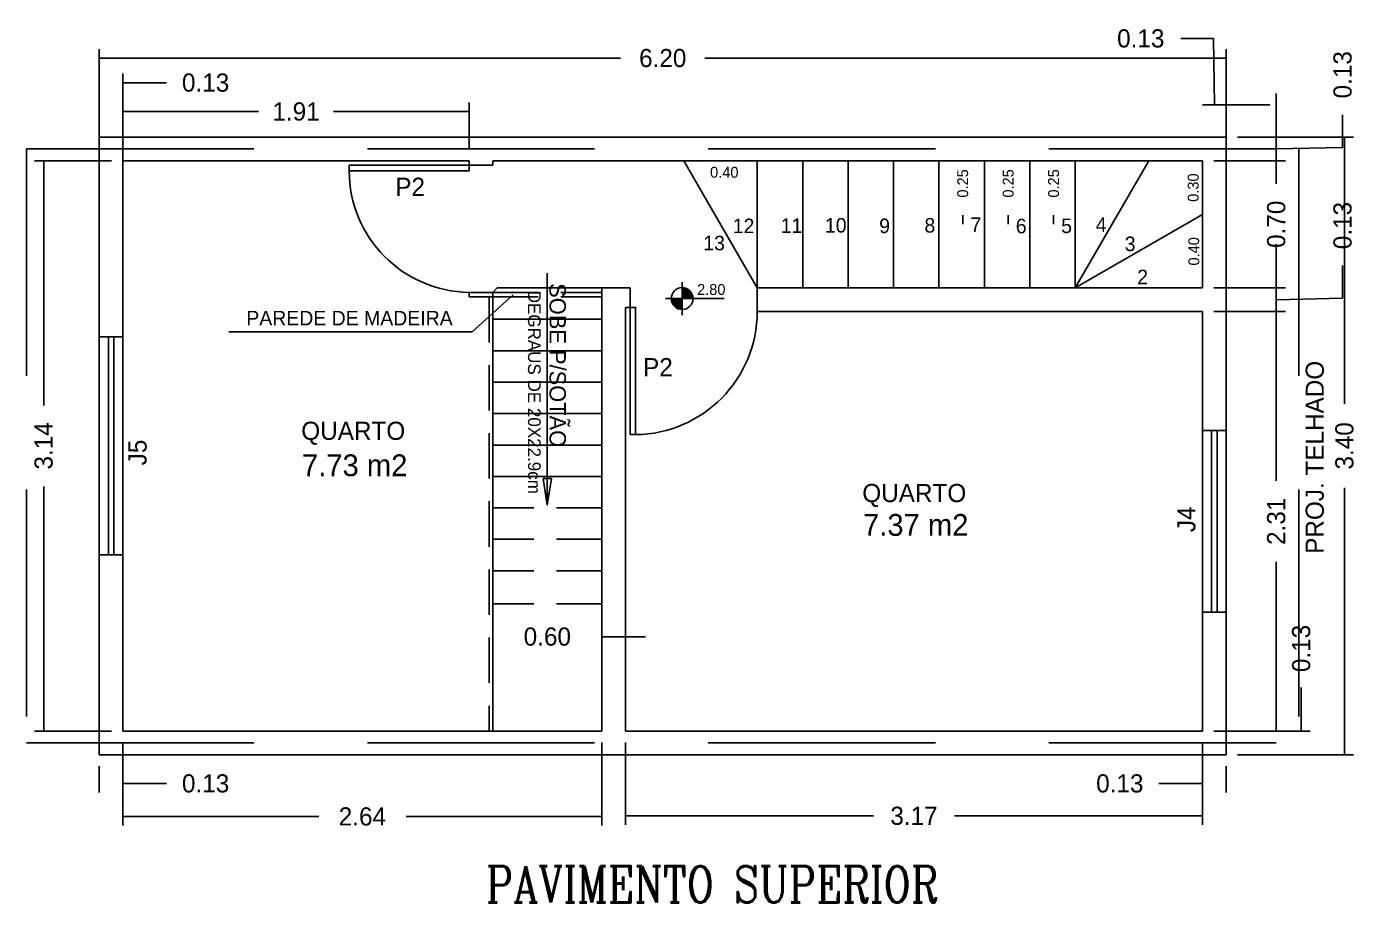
# Model space of a CAD drawing. Extents: x -74 to 202, y -59 to 73.
# Drawn here: x -73.35 to -66.04, y 68.39 to 73.21 of the extents above; entities that cross this region are included whole.
import ezdxf
from ezdxf.enums import TextEntityAlignment as Align

# ---------------------------------------------------------------- set-up
doc = ezdxf.new("R2010")
doc.units = 0
doc.linetypes.add('DASHED2', pattern=[0.375, 0.25, -0.125])
doc.layers.get('0').update_dxf_attribs({"linetype": 'CONTINUOUS'})
doc.layers.get('DEFPOINTS').update_dxf_attribs({"linetype": 'CONTINUOUS'})
for name, color, linetype in [('DIM', 244, 'CONTINUOUS'), ('JANELA', 5, 'CONTINUOUS'), ('PAREDE', 7, 'CONTINUOUS'), ('PISO', 30, 'CONTINUOUS'), ('PORTA', 1, 'CONTINUOUS'), ('TELHADO', 20, 'CONTINUOUS'), ('TEXTO', 1, 'CONTINUOUS'), ('TEXTO2', 244, 'CONTINUOUS'), ('VISTAL', 30, 'CONTINUOUS')]:
    doc.layers.add(name, color=color, linetype=linetype)
doc.styles.add('ROMANC', font='ROMANC.SHX', dxfattribs={"width": 0.8, "height": 0.04})
doc.dimstyles.get("Standard").update_dxf_attribs({"dimscale": 0, "dimtxt": 0.1, "dimasz": 0.12, "dimexe": 0.05, "dimexo": 0.0625, "dimgap": 0.09, "dimtad": 0, "dimzin": 0, "dimtxsty": 'STANDARD', "dimblk1": 'NONE', "dimblk2": 'NONE', "dimsah": 1, "dimcen": 0.09, "dimclrd": 244, "dimclre": 244, "dimclrt": 244, "dimazin": 3, "dimtfac": 1, "dimtdec": 4, "dimtofl": 0, "dimtmove": 0, "dimatfit": 3, "dimtolj": 1, "dimtzin": 0})

# ---------------------------------------------------------------- blocks, each defined once
blk = doc.blocks.new('*D235')
at = {"color": 244, "linetype": 'BYBLOCK'}
for p, q in [((18.8257, 15.4454), (18.8257, 15.7032)), ((20.7307, 15.4454), (20.7307, 15.7032)), ((18.8257, 15.6532), (19.5715, 15.6532)), ((20.7307, 15.6532), (19.9848, 15.6532))]:
    blk.add_line(p, q, dxfattribs=at)
at = {"layer": 'DEFPOINTS', "color": 0, "linetype": 'BYBLOCK'}
for p in [(20.7307, 15.6532), (18.8257, 15.3829), (20.7307, 15.3829)]:
    blk.add_point(p, dxfattribs=at)
at = {"color": 244, "linetype": 'BYBLOCK', "insert": (19.7782, 15.6532), "char_height": 0.1, "attachment_point": 5}
blk.add_mtext('\\A1;1.91', dxfattribs=at)
blk = doc.blocks.new('_NONE')
blk = doc.blocks.new('*D234')
at = {"color": 244, "linetype": 'BYBLOCK'}
for p, q in [((18.8257, 12.1804), (18.8257, 11.7226)), ((21.4607, 12.1804), (21.4607, 11.7226)), ((18.8257, 11.7726), (19.9032, 11.7726)), ((21.4607, 11.7726), (20.3832, 11.7726))]:
    blk.add_line(p, q, dxfattribs=at)
at = {"layer": 'DEFPOINTS', "color": 0, "linetype": 'BYBLOCK'}
for p in [(18.8257, 12.2429), (21.4607, 12.2429), (21.4607, 11.7726)]:
    blk.add_point(p, dxfattribs=at)
at = {"color": 244, "linetype": 'BYBLOCK', "insert": (20.1432, 11.7726), "char_height": 0.1, "attachment_point": 5}
blk.add_mtext('\\A1;2.64', dxfattribs=at)
blk = doc.blocks.new('*D218')
at = {"color": 244, "linetype": 'BYBLOCK'}
for p, q in [((18.6957, 15.5129), (18.6957, 15.9975)), ((24.8957, 15.5129), (24.8957, 15.9975)), ((18.6957, 15.9475), (21.564, 15.9475)), ((24.8957, 15.9475), (22.0273, 15.9475))]:
    blk.add_line(p, q, dxfattribs=at)
at = {"layer": 'DEFPOINTS', "color": 0, "linetype": 'BYBLOCK'}
for p in [(24.8957, 15.9475), (18.6957, 15.4504), (24.8957, 15.4504)]:
    blk.add_point(p, dxfattribs=at)
at = {"color": 244, "linetype": 'BYBLOCK', "insert": (21.7957, 15.9475), "char_height": 0.1, "attachment_point": 5}
blk.add_mtext('\\A1;6.20', dxfattribs=at)
blk = doc.blocks.new('*D215')
at = {"color": 244, "linetype": 'BYBLOCK'}
for p, q in [((18.7632, 15.3829), (18.3396, 15.3829)), ((18.3896, 15.3829), (18.3896, 14.0362)), ((18.3896, 12.2429), (18.3896, 13.5895)), ((18.7632, 12.2429), (18.3396, 12.2429))]:
    blk.add_line(p, q, dxfattribs=at)
at = {"layer": 'DEFPOINTS', "color": 0, "linetype": 'BYBLOCK'}
for p in [(18.3896, 15.3829), (18.8257, 15.3829), (18.8257, 12.2429)]:
    blk.add_point(p, dxfattribs=at)
at = {"color": 244, "linetype": 'BYBLOCK', "insert": (18.3896, 13.8129), "char_height": 0.1, "attachment_point": 5, "rotation": 90}
blk.add_mtext('\\A1;3.14', dxfattribs=at)
blk = doc.blocks.new('*D224')
at = {"color": 244, "linetype": 'BYBLOCK'}
for p, q in [((18.8257, 12.1804), (18.8257, 11.9044)), ((18.6957, 12.0504), (18.6957, 11.9044)), ((18.6957, 11.9544), (18.6957, 11.9544)), ((18.8257, 11.9544), (19.0657, 11.9544))]:
    blk.add_line(p, q, dxfattribs=at)
at = {"layer": 'DEFPOINTS', "color": 0, "linetype": 'BYBLOCK'}
for p in [(18.8257, 12.2429), (18.6957, 12.1129), (18.8257, 11.9544)]:
    blk.add_point(p, dxfattribs=at)
at = {"color": 244, "linetype": 'BYBLOCK', "insert": (19.2807, 11.9544), "char_height": 0.1, "attachment_point": 5}
blk.add_mtext('\\A1;0.13', dxfattribs=at)
blk = doc.blocks.new('*D219')
at = {"color": 244, "linetype": 'BYBLOCK'}
for p, q in [((18.6957, 15.5129), (18.6957, 15.8623)), ((18.6957, 15.8123), (18.6957, 15.8123)), ((18.8257, 15.3829), (18.8257, 15.8623)), ((18.8257, 15.8123), (19.0657, 15.8123))]:
    blk.add_line(p, q, dxfattribs=at)
at = {"layer": 'DEFPOINTS', "color": 0, "linetype": 'BYBLOCK'}
for p in [(18.8257, 15.8123), (18.6957, 15.4504), (18.8257, 15.3204)]:
    blk.add_point(p, dxfattribs=at)
at = {"color": 244, "linetype": 'BYBLOCK', "insert": (19.2807, 15.8123), "char_height": 0.1, "attachment_point": 5}
blk.add_mtext('\\A1;0.13', dxfattribs=at)
blk = doc.blocks.new('*D216')
at = {"color": 244, "linetype": 'BYBLOCK'}
for p, q in [((25.0804, 15.5129), (25.5967, 15.5129)), ((25.5467, 15.5129), (25.5467, 14.0445)), ((25.5467, 12.1129), (25.5467, 13.5812)), ((25.0804, 12.1129), (25.5967, 12.1129))]:
    blk.add_line(p, q, dxfattribs=at)
at = {"layer": 'DEFPOINTS', "color": 0, "linetype": 'BYBLOCK'}
for p in [(25.0179, 15.5129), (25.0179, 12.1129), (25.5467, 12.1129)]:
    blk.add_point(p, dxfattribs=at)
at = {"color": 244, "linetype": 'BYBLOCK', "insert": (25.5467, 13.8129), "char_height": 0.1, "attachment_point": 5, "rotation": 90}
blk.add_mtext('\\A1;3.40', dxfattribs=at)
blk = doc.blocks.new('*D214')
at = {"color": 244, "linetype": 'BYBLOCK'}
for p, q in [((24.8282, 14.5529), (25.2215, 14.5529)), ((25.1715, 14.5529), (25.1715, 13.6212)), ((25.1715, 12.2429), (25.1715, 13.1745))]:
    blk.add_line(p, q, dxfattribs=at)
at = {"layer": 'DEFPOINTS', "color": 0, "linetype": 'BYBLOCK'}
for p in [(24.7657, 14.5529), (25.1715, 14.5529), (24.7657, 12.2429)]:
    blk.add_point(p, dxfattribs=at)
at = {"color": 244, "linetype": 'BYBLOCK', "insert": (25.1715, 13.3979), "char_height": 0.1, "attachment_point": 5, "rotation": 90}
blk.add_mtext('\\A1;2.31', dxfattribs=at)
blk = doc.blocks.new('*D217')
at = {"color": 244, "linetype": 'BYBLOCK'}
for p, q in [((25.3088, 12.2429), (25.3088, 12.4829)), ((24.8282, 12.2429), (25.3588, 12.2429)), ((24.9582, 12.1129), (25.3588, 12.1129)), ((25.3088, 12.1129), (25.3088, 12.1129))]:
    blk.add_line(p, q, dxfattribs=at)
at = {"layer": 'DEFPOINTS', "color": 0, "linetype": 'BYBLOCK'}
for p in [(24.7657, 12.2429), (25.3088, 12.2429), (24.8957, 12.1129)]:
    blk.add_point(p, dxfattribs=at)
at = {"color": 244, "linetype": 'BYBLOCK', "insert": (25.3088, 12.6979), "char_height": 0.1, "attachment_point": 5, "rotation": 90}
blk.add_mtext('\\A1;0.13', dxfattribs=at)
blk = doc.blocks.new('*D244')
at = {"color": 244, "linetype": 'BYBLOCK'}
for p, q in [((21.5907, 12.1804), (21.5907, 11.7261)), ((24.7657, 12.1804), (24.7657, 11.7261)), ((21.5907, 11.7761), (22.9548, 11.7761)), ((24.7657, 11.7761), (23.4015, 11.7761))]:
    blk.add_line(p, q, dxfattribs=at)
at = {"layer": 'DEFPOINTS', "color": 0, "linetype": 'BYBLOCK'}
for p in [(21.5907, 12.2429), (24.7657, 12.2429), (24.7657, 11.7761)]:
    blk.add_point(p, dxfattribs=at)
at = {"color": 244, "linetype": 'BYBLOCK', "insert": (23.1782, 11.7761), "char_height": 0.1, "attachment_point": 5}
blk.add_mtext('\\A1;3.17', dxfattribs=at)
blk = doc.blocks.new('*D228')
at = {"color": 244, "linetype": 'BYBLOCK'}
for p, q in [((20.8607, 12.8804), (20.8607, 12.7127)), ((21.4607, 12.8804), (21.4607, 12.7127)), ((20.8607, 12.7627), (20.8607, 12.7627)), ((21.4607, 12.7627), (21.7007, 12.7627))]:
    blk.add_line(p, q, dxfattribs=at)
at = {"layer": 'DEFPOINTS', "color": 0, "linetype": 'BYBLOCK'}
for p in [(20.8607, 12.9429), (21.4607, 12.9429), (21.4607, 12.7627)]:
    blk.add_point(p, dxfattribs=at)
at = {"color": 244, "linetype": 'BYBLOCK', "insert": (21.1607, 12.7627), "char_height": 0.1, "attachment_point": 5}
blk.add_mtext('\\A1;0.60', dxfattribs=at)
blk = doc.blocks.new('*D225')
at = {"color": 244, "linetype": 'BYBLOCK'}
for p, q in [((24.7657, 12.1804), (24.7657, 11.9044)), ((24.8957, 12.0504), (24.8957, 11.9044)), ((24.7657, 11.9544), (24.5257, 11.9544)), ((24.8957, 11.9544), (24.8957, 11.9544))]:
    blk.add_line(p, q, dxfattribs=at)
at = {"layer": 'DEFPOINTS', "color": 0, "linetype": 'BYBLOCK'}
for p in [(24.7657, 12.2429), (24.8957, 12.1129), (24.7657, 11.9544)]:
    blk.add_point(p, dxfattribs=at)
at = {"color": 244, "linetype": 'BYBLOCK', "insert": (24.3107, 11.9544), "char_height": 0.1, "attachment_point": 5}
blk.add_mtext('\\A1;0.13', dxfattribs=at)
blk = doc.blocks.new('*D222')
at = {"color": 244, "linetype": 'BYBLOCK'}
for p, q in [((25.1715, 14.6829), (25.1715, 14.9229)), ((25.5365, 14.6258), (25.5365, 14.8058)), ((24.8282, 14.6829), (25.2215, 14.6829)), ((25.1715, 14.5529), (25.1715, 14.6829)), ((25.1715, 14.6179), (25.5365, 14.6258)), ((25.1715, 14.5529), (25.1715, 14.5529))]:
    blk.add_line(p, q, dxfattribs=at)
at = {"layer": 'DEFPOINTS', "color": 0, "linetype": 'BYBLOCK'}
for p in [(24.7657, 14.6829), (25.1715, 14.6829), (24.7657, 14.5529)]:
    blk.add_point(p, dxfattribs=at)
at = {"color": 244, "linetype": 'BYBLOCK', "insert": (25.5365, 14.8958), "char_height": 0.1, "attachment_point": 4, "rotation": 90}
blk.add_mtext('\\A1;0.13', dxfattribs=at)
blk = doc.blocks.new('*D221')
at = {"color": 244, "linetype": 'BYBLOCK'}
for p, q in [((25.1715, 15.5129), (25.1715, 15.7529)), ((25.5365, 15.4558), (25.5365, 15.6358)), ((24.9582, 15.5129), (25.2215, 15.5129)), ((25.1715, 15.3829), (25.1715, 15.5129)), ((25.1715, 15.4479), (25.5365, 15.4558)), ((25.1715, 15.3829), (25.1715, 15.3829))]:
    blk.add_line(p, q, dxfattribs=at)
at = {"layer": 'DEFPOINTS', "color": 0, "linetype": 'BYBLOCK'}
for p in [(24.8957, 15.5129), (25.1715, 15.5129), (24.7657, 15.3829)]:
    blk.add_point(p, dxfattribs=at)
at = {"color": 244, "linetype": 'BYBLOCK', "insert": (25.5365, 15.7258), "char_height": 0.1, "attachment_point": 4, "rotation": 90}
blk.add_mtext('\\A1;0.13', dxfattribs=at)
blk = doc.blocks.new('*D255')
at = {"layer": 'DEFPOINTS', "color": 0, "linetype": 'BYBLOCK'}
for p in [(24.7181, 15.086), (24.7626, 15.086), (24.7626, 14.6819)]:
    blk.add_point(p, dxfattribs=at)
at = {"color": 244, "linetype": 'BYBLOCK', "insert": (24.7181, 14.8839), "char_height": 0.06, "attachment_point": 5, "rotation": 90}
blk.add_mtext('\\A1;0.40', dxfattribs=at)
blk = doc.blocks.new('*D223')
at = {"color": 244, "linetype": 'BYBLOCK'}
for p, q in [((24.8282, 15.3829), (25.2215, 15.3829)), ((25.1715, 15.3829), (25.1715, 15.2562)), ((25.1715, 14.6829), (25.1715, 14.8095))]:
    blk.add_line(p, q, dxfattribs=at)
at = {"layer": 'DEFPOINTS', "color": 0, "linetype": 'BYBLOCK'}
for p in [(24.7657, 15.3829), (25.1715, 15.3829), (24.7657, 14.6829)]:
    blk.add_point(p, dxfattribs=at)
at = {"color": 244, "linetype": 'BYBLOCK', "insert": (25.1715, 15.0329), "char_height": 0.1, "attachment_point": 5, "rotation": 90}
blk.add_mtext('\\A1;0.70', dxfattribs=at)
blk = doc.blocks.new('*X189')
at = {"color": 0, "linetype": 'CONTINUOUS'}
for p, q in [((7.7131, 11.1302), (7.7146, 11.1317)), ((7.7132, 11.1285), (7.7163, 11.1317)), ((7.7133, 11.1268), (7.7181, 11.1317)), ((7.7134, 11.1252), (7.7199, 11.1317)), ((7.7136, 11.1236), (7.7216, 11.1317)), ((7.7138, 11.1221), (7.7234, 11.1317)), ((7.7141, 11.1206), (7.7252, 11.1317)), ((7.7144, 11.1191), (7.7269, 11.1317)), ((7.7147, 11.1177), (7.7287, 11.1317)), ((7.7151, 11.1163), (7.7305, 11.1317)), ((7.7155, 11.1149), (7.7323, 11.1317)), ((7.7159, 11.1135), (7.734, 11.1317)), ((7.7163, 11.1122), (7.7358, 11.1317)), ((7.7168, 11.1109), (7.7376, 11.1317)), ((7.7173, 11.1096), (7.7393, 11.1317)), ((7.7178, 11.1083), (7.7411, 11.1317)), ((7.7183, 11.1071), (7.7429, 11.1317)), ((7.7189, 11.1059), (7.7446, 11.1317)), ((7.7194, 11.1047), (7.7464, 11.1317)), ((7.72, 11.1035), (7.7482, 11.1317)), ((7.7207, 11.1024), (7.7499, 11.1317)), ((7.7213, 11.1013), (7.7517, 11.1317)), ((7.722, 11.1002), (7.7535, 11.1317)), ((7.7226, 11.0991), (7.7552, 11.1317)), ((7.7234, 11.098), (7.757, 11.1317)), ((7.7241, 11.097), (7.7588, 11.1317)), ((7.7248, 11.0959), (7.7605, 11.1317)), ((7.7256, 11.0949), (7.7623, 11.1317)), ((7.7264, 11.0939), (7.7641, 11.1317)), ((7.7271, 11.093), (7.7658, 11.1317)), ((7.728, 11.092), (7.7676, 11.1317)), ((7.7288, 11.0911), (7.7694, 11.1317)), ((7.7297, 11.0902), (7.7711, 11.1317)), ((7.7305, 11.0893), (7.7729, 11.1317)), ((7.7314, 11.0884), (7.7733, 11.1303)), ((7.7323, 11.0875), (7.7733, 11.1285)), ((7.7332, 11.0867), (7.7733, 11.1267)), ((7.7342, 11.0859), (7.7733, 11.125)), ((7.7352, 11.0851), (7.7733, 11.1232)), ((7.7361, 11.0843), (7.7733, 11.1214)), ((7.7733, 11.1886), (7.7765, 11.1918)), ((7.7733, 11.1904), (7.7748, 11.1918)), ((7.7733, 11.1868), (7.7781, 11.1917)), ((7.7733, 11.1851), (7.7797, 11.1915)), ((7.7733, 11.1833), (7.7813, 11.1913)), ((7.7733, 11.1815), (7.7828, 11.1911)), ((7.7733, 11.1798), (7.7844, 11.1908)), ((7.7733, 11.178), (7.7858, 11.1905)), ((7.7733, 11.1762), (7.7873, 11.1902)), ((7.7733, 11.1745), (7.7887, 11.1899)), ((7.7733, 11.1727), (7.7901, 11.1895)), ((7.7733, 11.1709), (7.7914, 11.1891)), ((7.7733, 11.1692), (7.7927, 11.1886)), ((7.7733, 11.1674), (7.7941, 11.1882)), ((7.7733, 11.1656), (7.7953, 11.1877)), ((7.7733, 11.1638), (7.7966, 11.1872)), ((7.7733, 11.1621), (7.7978, 11.1866)), ((7.7733, 11.1603), (7.799, 11.1861)), ((7.7733, 11.1585), (7.8002, 11.1855)), ((7.7733, 11.1568), (7.8014, 11.1849)), ((7.7733, 11.155), (7.8025, 11.1843)), ((7.7733, 11.1532), (7.8037, 11.1836)), ((7.7733, 11.1515), (7.8048, 11.183)), ((7.7733, 11.1497), (7.8059, 11.1823)), ((7.7733, 11.1479), (7.8069, 11.1816)), ((7.7733, 11.1462), (7.808, 11.1809)), ((7.7733, 11.1444), (7.809, 11.1801)), ((7.7733, 11.1426), (7.81, 11.1794)), ((7.7733, 11.1409), (7.811, 11.1786)), ((7.7733, 11.1391), (7.812, 11.1778)), ((7.7733, 11.1373), (7.8129, 11.177)), ((7.7733, 11.1356), (7.8138, 11.1761)), ((7.7733, 11.1338), (7.8148, 11.1753)), ((7.7733, 11.132), (7.8157, 11.1744)), ((7.7747, 11.1317), (7.8165, 11.1735)), ((7.7764, 11.1317), (7.8174, 11.1726)), ((7.7782, 11.1317), (7.8182, 11.1717)), ((7.78, 11.1317), (7.8191, 11.1707)), ((7.7817, 11.1317), (7.8199, 11.1698)), ((7.7835, 11.1317), (7.8207, 11.1688)), ((7.7853, 11.1317), (7.8214, 11.1678)), ((7.7871, 11.1317), (7.8222, 11.1668)), ((7.7888, 11.1317), (7.8229, 11.1657)), ((7.7906, 11.1317), (7.8236, 11.1647)), ((7.7924, 11.1317), (7.8243, 11.1636)), ((7.7941, 11.1317), (7.825, 11.1625)), ((7.7959, 11.1317), (7.8256, 11.1614)), ((7.7977, 11.1317), (7.8262, 11.1603)), ((7.7994, 11.1317), (7.8269, 11.1591)), ((7.8012, 11.1317), (7.8274, 11.1579)), ((7.803, 11.1317), (7.828, 11.1567)), ((7.8047, 11.1317), (7.8286, 11.1555)), ((7.8065, 11.1317), (7.8291, 11.1542)), ((7.8083, 11.1317), (7.8296, 11.153)), ((7.81, 11.1317), (7.83, 11.1517)), ((7.8118, 11.1317), (7.8305, 11.1504)), ((7.8136, 11.1317), (7.8309, 11.149)), ((7.8153, 11.1317), (7.8313, 11.1476)), ((7.8171, 11.1317), (7.8317, 11.1462)), ((7.8189, 11.1317), (7.832, 11.1448)), ((7.8206, 11.1317), (7.8323, 11.1434)), ((7.8224, 11.1317), (7.8326, 11.1419)), ((7.8242, 11.1317), (7.8328, 11.1403)), ((7.8259, 11.1317), (7.833, 11.1388)), ((7.8277, 11.1317), (7.8332, 11.1372)), ((7.8295, 11.1317), (7.8333, 11.1355)), ((7.8312, 11.1317), (7.8334, 11.1339)), ((7.833, 11.1317), (7.8335, 11.1321)), ((7.7371, 11.0835), (7.7733, 11.1197)), ((7.7382, 11.0828), (7.7733, 11.1179)), ((7.7392, 11.082), (7.7733, 11.1161)), ((7.7403, 11.0813), (7.7733, 11.1144)), ((7.7413, 11.0806), (7.7733, 11.1126)), ((7.7424, 11.08), (7.7733, 11.1108)), ((7.7435, 11.0793), (7.7733, 11.109)), ((7.7447, 11.0787), (7.7733, 11.1073)), ((7.7458, 11.0781), (7.7733, 11.1055)), ((7.747, 11.0775), (7.7733, 11.1037)), ((7.7482, 11.0769), (7.7733, 11.102)), ((7.7494, 11.0764), (7.7733, 11.1002)), ((7.7507, 11.0759), (7.7733, 11.0984)), ((7.752, 11.0754), (7.7733, 11.0967)), ((7.7533, 11.0749), (7.7733, 11.0949)), ((7.7546, 11.0744), (7.7733, 11.0931)), ((7.7559, 11.074), (7.7733, 11.0914)), ((7.7573, 11.0736), (7.7733, 11.0896)), ((7.7587, 11.0733), (7.7733, 11.0878)), ((7.7601, 11.0729), (7.7733, 11.0861)), ((7.7616, 11.0726), (7.7733, 11.0843)), ((7.7631, 11.0723), (7.7733, 11.0825)), ((7.7646, 11.0721), (7.7733, 11.0808)), ((7.7662, 11.0719), (7.7733, 11.079)), ((7.7678, 11.0717), (7.7733, 11.0772)), ((7.7694, 11.0716), (7.7733, 11.0755)), ((7.7711, 11.0715), (7.7733, 11.0737)), ((7.7728, 11.0715), (7.7733, 11.0719))]:
    blk.add_line(p, q, dxfattribs=at)
blk = doc.blocks.new('*D253')
at = {"layer": 'DEFPOINTS', "color": 0, "linetype": 'BYBLOCK'}
for p in [(21.9324, 15.1039), (22.3365, 15.1039), (22.3365, 15.1039)]:
    blk.add_point(p, dxfattribs=at)
at = {"color": 244, "linetype": 'BYBLOCK', "insert": (22.1344, 15.3189), "char_height": 0.06, "attachment_point": 5}
blk.add_mtext('\\A1;0.40', dxfattribs=at)
blk = doc.blocks.new('*D258')
at = {"color": 244, "linetype": 'BYBLOCK'}
blk.add_line((23.4466, 15.0329), (23.4466, 15.0829), dxfattribs=at)
at = {"layer": 'DEFPOINTS', "color": 0, "linetype": 'BYBLOCK'}
for p in [(23.4466, 15.0329), (23.5657, 15.0329), (23.5657, 14.7829)]:
    blk.add_point(p, dxfattribs=at)
at = {"color": 244, "linetype": 'BYBLOCK', "insert": (23.4466, 15.2579), "char_height": 0.06, "attachment_point": 5, "rotation": 90}
blk.add_mtext('\\A1;0.25', dxfattribs=at)
blk = doc.blocks.new('*D257')
at = {"color": 244, "linetype": 'BYBLOCK'}
blk.add_line((23.6966, 15.0329), (23.6966, 15.0829), dxfattribs=at)
at = {"layer": 'DEFPOINTS', "color": 0, "linetype": 'BYBLOCK'}
for p in [(23.6966, 15.0329), (23.8157, 15.0329), (23.8157, 14.7829)]:
    blk.add_point(p, dxfattribs=at)
at = {"color": 244, "linetype": 'BYBLOCK', "insert": (23.6966, 15.2579), "char_height": 0.06, "attachment_point": 5, "rotation": 90}
blk.add_mtext('\\A1;0.25', dxfattribs=at)
blk = doc.blocks.new('*D256')
at = {"color": 244, "linetype": 'BYBLOCK'}
blk.add_line((23.9466, 15.0329), (23.9466, 15.0829), dxfattribs=at)
at = {"layer": 'DEFPOINTS', "color": 0, "linetype": 'BYBLOCK'}
for p in [(23.9466, 15.0329), (24.0657, 15.0329), (24.0657, 14.7829)]:
    blk.add_point(p, dxfattribs=at)
at = {"color": 244, "linetype": 'BYBLOCK', "insert": (23.9466, 15.2579), "char_height": 0.06, "attachment_point": 5, "rotation": 90}
blk.add_mtext('\\A1;0.25', dxfattribs=at)
blk = doc.blocks.new('*D254')
at = {"layer": 'DEFPOINTS', "color": 0, "linetype": 'BYBLOCK'}
for p in [(24.7263, 15.378), (24.7665, 15.378), (24.7665, 15.0822)]:
    blk.add_point(p, dxfattribs=at)
at = {"color": 244, "linetype": 'BYBLOCK', "insert": (24.7148, 15.2348), "char_height": 0.06, "attachment_point": 5, "rotation": 90}
blk.add_mtext('\\A1;0.30', dxfattribs=at)
blk = doc.blocks.new('*D220')
at = {"color": 244, "linetype": 'BYBLOCK'}
for p, q in [((24.826, 16.0556), (24.646, 16.0556)), ((24.8307, 15.6906), (24.826, 16.0556)), ((24.8957, 15.5129), (24.8957, 15.7406)), ((24.7657, 15.6906), (24.7657, 15.6906)), ((24.7657, 15.6906), (24.8957, 15.6906)), ((24.8957, 15.6906), (25.1357, 15.6906))]:
    blk.add_line(p, q, dxfattribs=at)
at = {"layer": 'DEFPOINTS', "color": 0, "linetype": 'BYBLOCK'}
for p in [(24.8957, 15.6906), (24.8957, 15.4504), (24.7657, 15.3204)]:
    blk.add_point(p, dxfattribs=at)
at = {"color": 244, "linetype": 'BYBLOCK', "insert": (24.556, 16.0556), "char_height": 0.1, "attachment_point": 6}
blk.add_mtext('\\A1;0.13', dxfattribs=at)

msp = doc.modelspace()

# ---------------------------------------------------------------- linework, layer by layer
at = {"layer": 'DIM', "linetype": 'CONTINUOUS'}
for p, q in [((-70.76488, 71.77496), (-70.78988, 71.74996)), ((-70.18988, 71.77496), (-70.76488, 71.77496)), ((-70.18988, 71.60196), (-70.78988, 71.60196)), ((-70.18988, 71.42896), (-70.78988, 71.42896)), ((-70.18988, 71.25596), (-70.78988, 71.25596)), ((-70.18988, 71.08296), (-70.78988, 71.08296)), ((-70.18988, 70.90996), (-70.78988, 70.90996)), ((-70.18988, 70.73696), (-70.78988, 70.73696))]:
    msp.add_line(p, q, dxfattribs=at)
at = {"layer": 'DIM', "color": 30, "linetype": 'DASHED2'}
for p, q in [((-70.18988, 70.56396), (-70.78988, 70.56396)), ((-70.18988, 70.39096), (-70.78988, 70.39096)), ((-70.18988, 70.21796), (-70.78988, 70.21796))]:
    msp.add_line(p, q, dxfattribs=at)
at = {"layer": 'JANELA', "color": 244, "linetype": 'CONTINUOUS'}
for p, q in [((-72.95488, 70.30496), (-72.95488, 71.50496)), ((-72.82488, 70.30496), (-72.82488, 71.50496)), ((-66.88488, 69.98996), (-66.88488, 70.98996)), ((-66.75488, 69.98996), (-66.75488, 70.98996))]:
    msp.add_line(p, q, dxfattribs=at)
at = {"layer": 'JANELA', "color": 5, "linetype": 'CONTINUOUS'}
for p, q in [((-72.90488, 70.30496), (-72.90488, 71.50496)), ((-72.87488, 70.30496), (-72.87488, 71.50496)), ((-66.83488, 69.98996), (-66.83488, 70.98996)), ((-66.80488, 69.98996), (-66.80488, 70.98996))]:
    msp.add_line(p, q, dxfattribs=at)
at = {"layer": 'PAREDE'}
for p, q in [((-66.75488, 72.60496), (-72.95488, 72.60496)), ((-72.95488, 71.50496), (-72.95488, 72.60496)), ((-66.75488, 70.98996), (-66.75488, 72.60496)), ((-70.91988, 72.47496), (-72.82488, 72.47496)), ((-72.82488, 71.50496), (-72.82488, 72.47496)), ((-70.78988, 72.44996), (-70.91988, 72.44996)), ((-66.88488, 72.47496), (-70.78988, 72.47496)), ((-66.88488, 71.77496), (-66.88488, 72.47496)), ((-70.18988, 71.77496), (-70.18988, 69.33496)), ((-70.03488, 71.77496), (-70.18988, 71.77496)), ((-70.03488, 71.77496), (-70.03488, 71.66703)), ((-66.88488, 71.77496), (-69.33488, 71.77496)), ((-69.33488, 71.77496), (-69.33488, 71.64496)), ((-70.05988, 71.66703), (-70.05988, 69.33496)), ((-70.03461, 71.66703), (-70.05988, 71.66703)), ((-66.88488, 71.64496), (-69.33488, 71.64496)), ((-66.88488, 70.98996), (-66.88488, 71.64496)), ((-72.82488, 71.50496), (-72.95488, 71.50496)), ((-66.75488, 70.98996), (-66.88488, 70.98996)), ((-72.95488, 69.20496), (-72.95488, 70.30496)), ((-72.82488, 70.30496), (-72.95488, 70.30496)), ((-72.82488, 69.33496), (-72.82488, 70.30496)), ((-66.75488, 69.98996), (-66.88488, 69.98996)), ((-66.88488, 69.33496), (-66.88488, 69.98996)), ((-66.75488, 69.20496), (-66.75488, 69.98996)), ((-70.18988, 69.33496), (-72.82488, 69.33496)), ((-66.88488, 69.33496), (-70.05988, 69.33496)), ((-66.75488, 69.20496), (-72.95488, 69.20496))]:
    msp.add_line(p, q, dxfattribs=at)
at = {"layer": 'PAREDE', "linetype": 'CONTINUOUS'}
for p, q in [((-70.91988, 72.44996), (-70.91988, 72.47496)), ((-70.78988, 72.44996), (-70.78988, 72.47496))]:
    msp.add_line(p, q, dxfattribs=at)
at = {"layer": 'PAREDE', "color": 1, "linetype": 'DASHED2'}
for p, q in [((-70.78988, 71.74996), (-70.18988, 71.74996)), ((-70.78988, 71.72496), (-70.18988, 71.72496))]:
    msp.add_line(p, q, dxfattribs=at)
at = {"layer": 'PAREDE', "color": 30, "linetype": 'DASHED2'}
msp.add_line((-70.18988, 70.03496), (-70.78988, 70.03496), dxfattribs=at)
at = {"layer": 'PISO', "color": 1}
for p, q in [((-69.33488, 71.77496), (-69.73902, 72.47496)), ((-69.33488, 71.77496), (-69.33488, 72.47496)), ((-69.08488, 71.77496), (-69.08488, 72.47496)), ((-68.83488, 71.77496), (-68.83488, 72.47496)), ((-68.58488, 71.77496), (-68.58488, 72.47496)), ((-68.33488, 71.77496), (-68.33488, 72.47496)), ((-68.08488, 71.77496), (-68.08488, 72.47496)), ((-67.83488, 71.77496), (-67.83488, 72.47496)), ((-67.58488, 71.77496), (-67.58488, 72.47496)), ((-67.58488, 71.77496), (-67.18073, 72.47496)), ((-67.58488, 71.77496), (-66.88488, 72.17911))]:
    msp.add_line(p, q, dxfattribs=at)
at = {"layer": 'PORTA', "color": 1, "linetype": 'CONTINUOUS'}
for p, q in [((-70.91988, 71.72496), (-70.91988, 71.74996)), ((-70.78988, 71.74996), (-70.91988, 71.74996)), ((-70.78988, 71.72496), (-70.91988, 71.72496)), ((-70.78988, 71.74996), (-70.78988, 71.72496))]:
    msp.add_line(p, q, dxfattribs=at)
for points in [[(-71.57988, 72.44996), (-70.91988, 72.44996), (-70.91988, 72.41996), (-71.57988, 72.41996)], [(-70.03461, 71.66703), (-70.03461, 70.96703), (-70.00461, 70.96703), (-70.00461, 71.66703)]]:
    msp.add_lwpolyline(points, close=True, dxfattribs=at)
for centre, radius, start, end in [((-70.9098, 72.41996), 0.67008, 180, 269.138426), ((-70.01286, 71.64496), 0.67798, 270.697115, 360)]:
    msp.add_arc(centre, radius, start, end, dxfattribs=at)
at = {"layer": 'TELHADO', "color": 30, "linetype": 'DASHED2', "ltscale": 5}
for p, q in [((-73.35488, 72.53996), (-73.35488, 69.26996)), ((-66.35488, 72.53996), (-66.35488, 69.26996))]:
    msp.add_line(p, q, dxfattribs=at)
at = {"layer": 'TEXTO', "color": 1, "linetype": 'CONTINUOUS'}
for p, q in [((-70.48988, 71.79535), (-70.48988, 71.85514)), ((-70.48988, 71.79535), (-70.48988, 70.57849)), ((-70.51265, 70.7254), (-70.46673, 70.7254)), ((-70.48988, 70.57849), (-70.51265, 70.7254)), ((-70.46673, 70.7254), (-70.48988, 70.57849))]:
    msp.add_line(p, q, dxfattribs=at)
at = {"layer": 'TEXTO2', "linetype": 'CONTINUOUS'}
for p, q in [((-69.7483, 71.62512), (-69.7483, 71.80674)), ((-70.90408, 71.5334), (-70.67794, 71.73685)), ((-69.83911, 71.71593), (-69.51715, 71.71593)), ((-70.90408, 71.5334), (-72.24256, 71.5334))]:
    msp.add_line(p, q, dxfattribs=at)
msp.add_circle((-69.7483, 71.71593), 0.0602, dxfattribs=at)
at = {"layer": 'VISTAL', "linetype": 'DASHED2', "ltscale": 5}
for p, q in [((-73.35488, 72.53996), (-66.35488, 72.53996)), ((-73.35488, 69.26996), (-66.35488, 69.26996))]:
    msp.add_line(p, q, dxfattribs=at)
at = {"layer": 'VISTAL', "color": 30, "linetype": 'DASHED2'}
msp.add_line((-70.80988, 71.72496), (-70.80988, 69.33496), dxfattribs=at)
at = {"layer": 'VISTAL', "color": 30, "linetype": 'CONTINUOUS'}
msp.add_line((-70.78988, 71.72496), (-70.78988, 69.33496), dxfattribs=at)

# ---------------------------------------------------------------- block references
at = {"layer": 'TEXTO2', "linetype": 'CONTINUOUS'}
msp.add_blockref('*X189', (-77.52157, 60.58427), dxfattribs=at)

# ---------------------------------------------------------------- texts
at = {"layer": 'DIM', "linetype": 'CONTINUOUS'}
for s, height, p in [('PAREDE DE MADEIRA', 0.08, (-71.57835, 71.60848)), ('7.73 m2', 0.12, (-71.54967, 70.79837)), ('7.37 m2', 0.12, (-68.46293, 70.47006))]:
    msp.add_text(s, height=height, dxfattribs=at).set_placement(p, align=Align.MIDDLE)
at = {"layer": 'TEXTO', "color": 1, "linetype": 'CONTINUOUS'}
msp.add_text('SOBE P/SOTÃO', height=0.09, rotation=270, dxfattribs=at).set_placement((-70.42095, 71.34952), align=Align.MIDDLE)
for p in [(-71.55755, 70.97512), (-68.47081, 70.63262)]:
    msp.add_text('QUARTO', height=0.1, dxfattribs=at).set_placement(p, align=Align.MIDDLE)
at = {"layer": 'TEXTO', "color": 5, "linetype": 'CONTINUOUS', "style": 'ROMANC', "width": 0.8}
msp.add_text('PAVIMENTO SUPERIOR', height=0.2, dxfattribs=at).set_placement((-69.58295, 68.49193), align=Align.MIDDLE)
at = {"layer": 'TEXTO2', "linetype": 'CONTINUOUS'}
for s, height, p in [('P2', 0.1, (-71.24449, 72.33222)), ('12', 0.08, (-69.40992, 72.1167)), ('11', 0.08, (-69.14598, 72.11772)), ('10', 0.08, (-68.903, 72.11953)), ('9', 0.08, (-68.63409, 72.1164)), ('8', 0.08, (-68.38507, 72.11909)), ('7', 0.08, (-68.1319, 72.12258)), ('6', 0.08, (-67.8826, 72.11531)), ('5', 0.08, (-67.63275, 72.11586)), ('4', 0.08, (-67.4426, 72.1229)), ('13', 0.08, (-69.57225, 72.02199)), ('3', 0.08, (-67.2832, 72.01739)), ('2', 0.08, (-67.21473, 71.83533)), ('2.80', 0.06, (-69.5879, 71.76597)), ('P2', 0.1, (-69.88123, 71.33926))]:
    msp.add_text(s, height=height, dxfattribs=at).set_placement(p, align=Align.MIDDLE)
at = {"layer": 'TEXTO2', "color": 244, "linetype": 'CONTINUOUS'}
msp.add_text('DEGRAUS DE 20X22.9cm', height=0.07, rotation=270, dxfattribs=at).set_placement((-70.56123, 71.20007), align=Align.MIDDLE)
at = {"layer": 'TEXTO2', "linetype": 'DASHED2'}
msp.add_text('PROJ. TELHADO', height=0.1, rotation=90, dxfattribs=at).set_placement((-66.21744, 70.31093))
at = {"layer": 'TEXTO2', "linetype": 'CONTINUOUS'}
for s, p in [('J5', (-72.74382, 70.8687)), ('J4', (-66.97358, 70.50086))]:
    msp.add_text(s, height=0.1, rotation=90, dxfattribs=at).set_placement(p, align=Align.MIDDLE)

# ---------------------------------------------------------------- dimensions: what is measured, and where the dimension line sits
at = {"layer": 'DIM', "linetype": 'CONTINUOUS'}
dim = msp.add_linear_dim(base=(-66.75488, 72.7827), p1=(-66.88488, 72.41246), p2=(-66.75488, 72.54246), dimstyle='STANDARD', override={"dimse1": 1}, dxfattribs=at)
dim.commit()
dim.dimension.update_dxf_attribs({"geometry": '*D220', "text_midpoint": (-67.09457, 73.1477), "dimtype": 160, "insert": (-91.65055, 57.0921)})
for base, p1, p2, picture, middle, set_off in [((-66.75488, 73.03965), (-72.95488, 72.54246), (-66.75488, 72.54246), '*D218', (-69.85488, 73.03965), (-91.65055, 57.0921)), ((-72.82488, 72.90441), (-72.95488, 72.54246), (-72.82488, 72.41246), '*D219', (-72.36988, 72.90441), (-91.65055, 57.0921)), ((-70.9198757039, 72.7452870493), (-72.8248757039, 72.4749643165), (-70.9198757039, 72.4749643165), '*D235', (-71.8723757039, 72.7452870493), (-91.6505486427, 57.0921027667)), ((-70.18988, 69.8548), (-70.78988, 70.03496), (-70.18988, 70.03496), '*D228', (-70.48988, 69.8548), (-91.65055, 57.0921)), ((-72.82488, 69.04646), (-72.95488, 69.20496), (-72.82488, 69.33496), '*D224', (-72.36988, 69.04646), (-91.65055, 57.0921)), ((-70.1898757039, 68.8647204665), (-72.8248757039, 69.3349643165), (-70.1898757039, 69.3349643165), '*D234', (-71.5073757039, 68.8647204665), (-91.6505486427, 57.0921027667)), ((-66.88488, 69.04646), (-66.75488, 69.20496), (-66.88488, 69.33496), '*D225', (-67.33988, 69.04646), (-91.65055, 57.0921))]:
    dim = msp.add_linear_dim(base=base, p1=p1, p2=p2, dimstyle='STANDARD', dxfattribs=at)
    dim.commit()
    dim.dimension.update_dxf_attribs({"geometry": picture, "text_midpoint": middle, "insert": set_off})
for base, p1, p2, picture, middle in [((-66.47901, 72.60496), (-66.88488, 72.47496), (-66.75488, 72.60496), '*D221', (-66.11401, 72.81789)), ((-66.47901, 71.77496), (-66.88488, 71.64496), (-66.88488, 71.77496), '*D222', (-66.11401, 71.98792))]:
    dim = msp.add_linear_dim(base=base, p1=p1, p2=p2, angle=90, dimstyle='STANDARD', override={"dimse1": 1}, dxfattribs=at)
    dim.commit()
    dim.dimension.update_dxf_attribs({"geometry": picture, "text_midpoint": middle, "dimtype": 160, "insert": (-91.65055, 57.0921)})
for base, p1, p2, picture, middle in [((-66.10385, 69.20496), (-66.63267, 72.60496), (-66.63267, 69.20496), '*D216', (-66.10385, 70.90496)), ((-73.26098, 72.47496), (-72.82488, 69.33496), (-72.82488, 72.47496), '*D215', (-73.26098, 70.90496)), ((-66.34173, 69.33496), (-66.75488, 69.20496), (-66.88488, 69.33496), '*D217', (-66.34173, 69.78996))]:
    dim = msp.add_linear_dim(base=base, p1=p1, p2=p2, angle=90, dimstyle='STANDARD', dxfattribs=at)
    dim.commit()
    dim.dimension.update_dxf_attribs({"geometry": picture, "text_midpoint": middle, "insert": (-91.65055, 57.0921)})
at = {"layer": 'DIM', "color": 244, "linetype": 'CONTINUOUS'}
for base, p1, p2, override, picture, middle, set_off in [((-69.31405, 72.19598), (-69.71819, 72.19598), (-69.31405, 72.19598), {"dimtxt": 0.06, "dimasz": 0.05, "dimse1": 1, "dimse2": 1, "dimsd1": 1, "dimsd2": 1}, '*D253', (-69.51612, 72.41098), (-91.65055, 57.0921)), ((-66.8848757039, 68.8681843538), (-70.0598757039, 69.3349643165), (-66.8848757039, 69.3349643165), {"dimscale": 0, "dimtih": 1, "dimtoh": 1}, '*D244', (-68.4723757039, 68.8681843538), (-91.6505486427, 57.0921027667))]:
    dim = msp.add_linear_dim(base=base, p1=p1, p2=p2, dimstyle='STANDARD', override=override, dxfattribs=at)
    dim.commit()
    dim.dimension.update_dxf_attribs({"geometry": picture, "text_midpoint": middle, "insert": set_off})
dim = msp.add_linear_dim(base=(-66.92424, 72.47014), p1=(-66.88406, 72.17428), p2=(-66.88406, 72.47014), angle=90, dimstyle='STANDARD', override={"dimtxt": 0.06, "dimasz": 0.05, "dimse1": 1, "dimse2": 1, "dimsd1": 1, "dimsd2": 1}, dxfattribs=at)
dim.commit()
dim.dimension.update_dxf_attribs({"geometry": '*D254', "text_midpoint": (-66.93578, 72.3269), "dimtype": 160, "insert": (-91.65055, 57.0921)})
at = {"layer": 'DIM', "linetype": 'CONTINUOUS'}
for base, p1, p2, picture, middle in [((-66.47901, 72.47496), (-66.88488, 71.77496), (-66.88488, 72.47496), '*D223', (-66.47901, 72.12496)), ((-66.47901, 71.64496), (-66.88488, 69.33496), (-66.88488, 71.64496), '*D214', (-66.47901, 70.48996))]:
    dim = msp.add_linear_dim(base=base, p1=p1, p2=p2, angle=90, dimstyle='STANDARD', override={"dimse1": 1}, dxfattribs=at)
    dim.commit()
    dim.dimension.update_dxf_attribs({"geometry": picture, "text_midpoint": middle, "insert": (-91.65055, 57.0921)})
at = {"layer": 'DIM', "color": 244, "linetype": 'CONTINUOUS'}
for base, p1, p2, picture, middle in [((-68.20396, 72.12496), (-68.08488, 71.87496), (-68.08488, 72.12496), '*D258', (-68.20396, 72.34996)), ((-67.95396, 72.12496), (-67.83488, 71.87496), (-67.83488, 72.12496), '*D257', (-67.95396, 72.34996)), ((-67.70396, 72.12496), (-67.58488, 71.87496), (-67.58488, 72.12496), '*D256', (-67.70396, 72.34996)), ((-66.93247, 72.17812), (-66.8879, 71.77398), (-66.8879, 72.17812), '*D255', (-66.93247, 71.97605))]:
    dim = msp.add_linear_dim(base=base, p1=p1, p2=p2, angle=90, dimstyle='STANDARD', override={"dimtxt": 0.06, "dimasz": 0.05, "dimse1": 1, "dimse2": 1, "dimsd1": 1, "dimsd2": 1}, dxfattribs=at)
    dim.commit()
    dim.dimension.update_dxf_attribs({"geometry": picture, "text_midpoint": middle, "insert": (-91.65055, 57.0921)})

doc.saveas('drawing.dxf')
